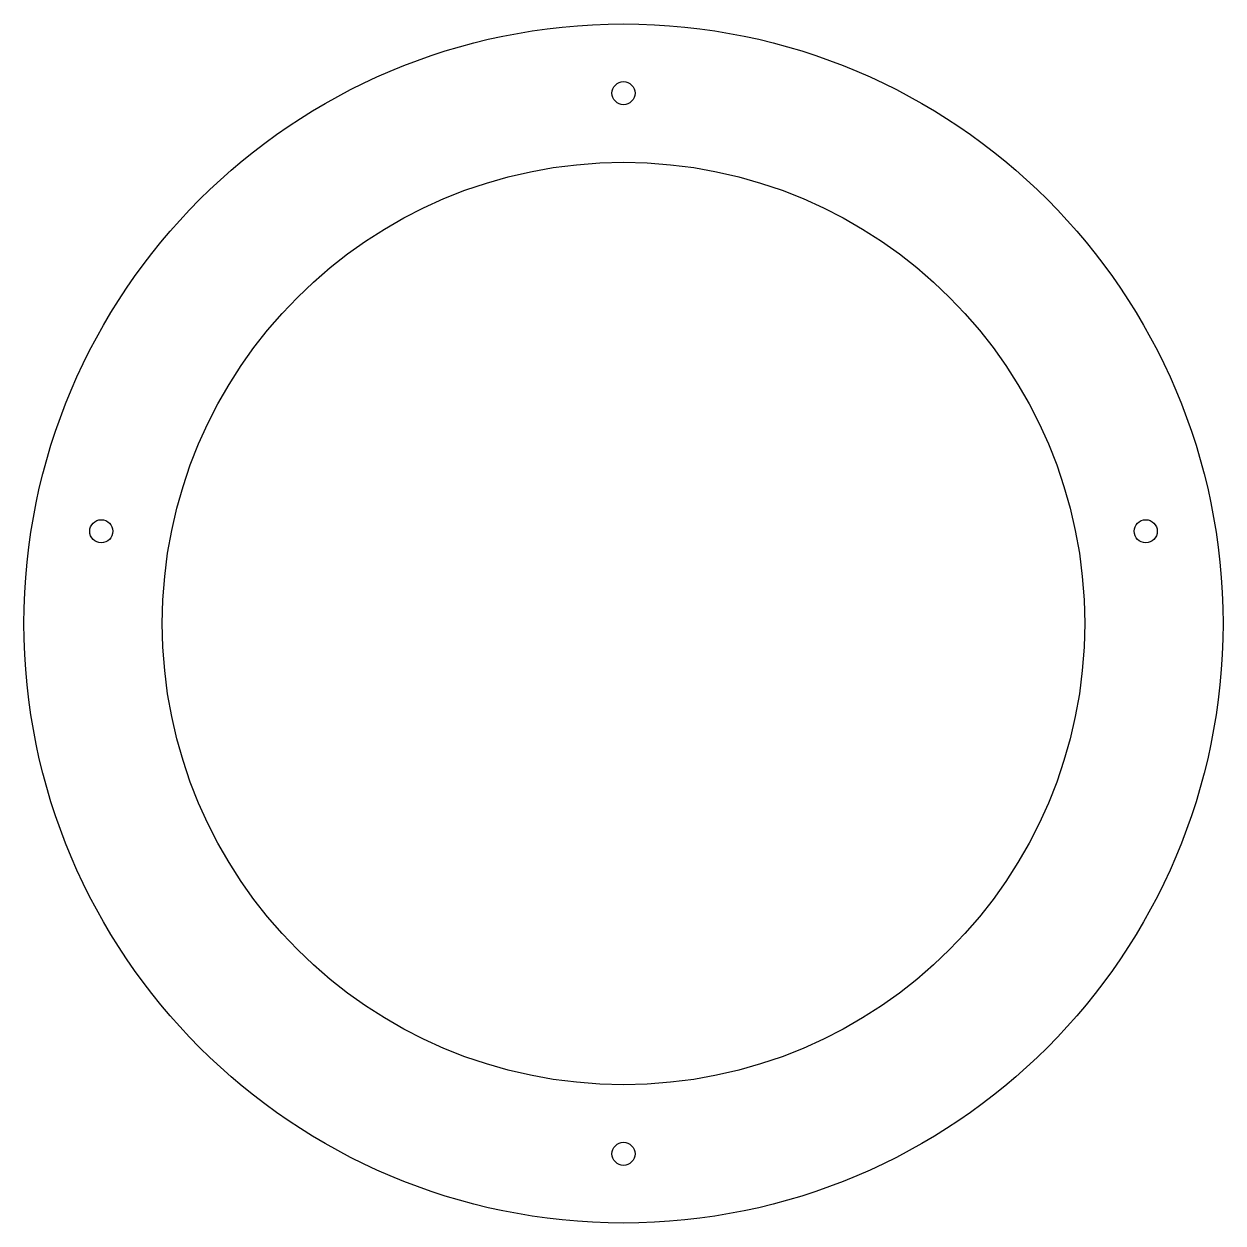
# Model space of a CAD drawing. Header units: millimetres. Extents: x -65 to 65, y -65 to 65.
import ezdxf

# ---------------------------------------------------------------- set-up
doc = ezdxf.new("R2010")
doc.units = ezdxf.units.MM
doc.layers.get('0').update_dxf_attribs({"lineweight": 25, "true_color": 0xffffff})

msp = doc.modelspace()

# ---------------------------------------------------------------- linework, layer by layer
for centre, radius in [((0, 0), 65), ((0, 57.5), 1.25), ((0, 0), 50), ((-56.62, 10), 1.25), ((56.62, 10), 1.25), ((0, -57.5), 1.25)]:
    msp.add_circle(centre, radius)

doc.saveas('drawing.dxf')
